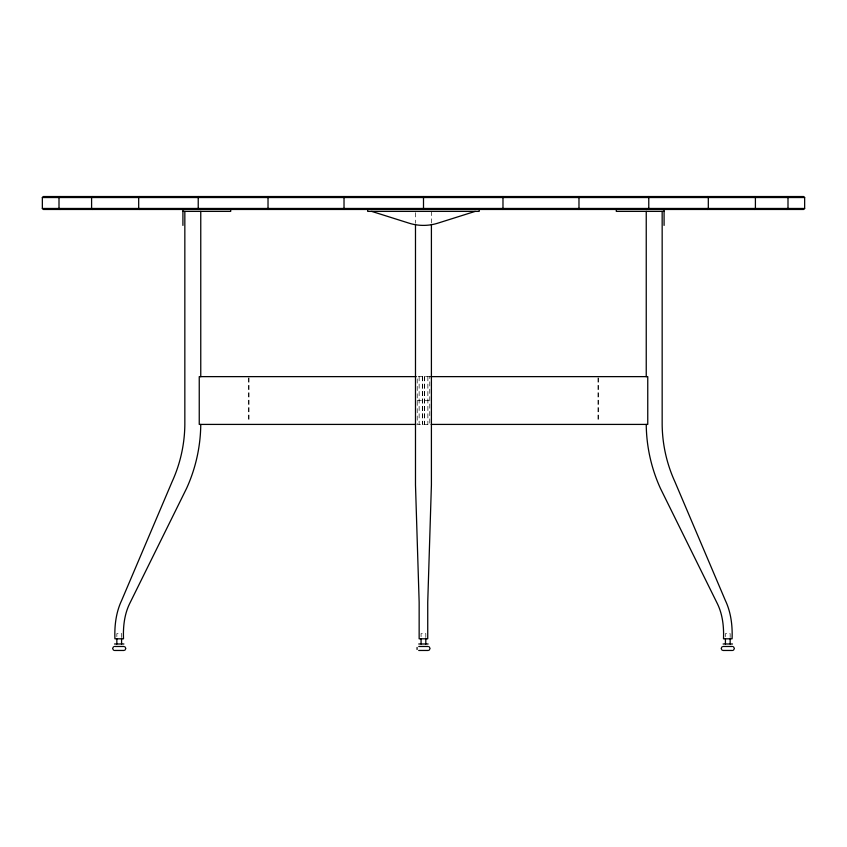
<?xml version="1.0" encoding="UTF-8"?>
<svg xmlns="http://www.w3.org/2000/svg" width="847" height="847" viewBox="0 0 847 847"><rect width="100%" height="100%" fill="white"/><g stroke="black" fill="none" stroke-linecap="round" stroke-linejoin="round"><path stroke-width="0.64" stroke-dasharray="4.24 3.18" d="M417.126 400.515L429.884 400.515M730.156 637.505L730.156 633.62L725.424 633.62L725.424 637.505M598.458 377.921L598.458 421.827M597.982 377.921L597.982 421.827M431.409 211.379L431.409 223.29M427.862 376.629L427.862 424.411M425.808 637.505L425.808 633.62L421.075 633.62L421.075 637.505M424.591 376.629L424.591 424.411M424.315 376.629L424.315 424.411M422.568 376.629L422.568 424.411M422.409 376.629L422.409 424.411M419.138 376.629L419.138 424.411M415.485 212.703L415.485 223.29M249.018 377.921L249.018 421.827M248.542 377.921L248.542 421.827M121.576 637.505L121.576 633.62L116.844 633.62L116.844 637.505M429.778 376.629L417.222 376.629L417.222 424.411L429.778 424.411L429.778 376.629"/><path stroke-width="1.27" d="M200.76 424.411C200.57 446.443 195.721 468.306 186.584 488.359L129.443 604.049C124.287 614.858 123.037 626.971 123.503 638.807L114.917 638.807C114.409 625.711 115.997 612.37 121.661 600.417L172.142 481.625C180.326 463.69 184.667 444.124 184.837 424.411L184.837 211.379M344.02 196.536L344.02 209.463M502.98 209.463L502.98 196.536M417.073 647.479L417.073 649.469M268.023 196.536L268.023 209.463M578.977 209.463L578.977 196.536M198.812 196.536L198.23 197.531L198.23 208.468L198.812 209.463M648.188 209.463L648.77 208.468L648.77 197.531L648.188 196.536M139.427 196.536L138.686 197.531L138.686 208.468L139.427 209.463M707.573 209.463L708.314 208.468L708.314 197.531L707.573 196.536M92.45 196.536L91.592 197.531L91.592 208.468L92.45 209.463M754.55 209.463L755.408 208.468L755.408 197.531L754.55 196.536M59.946 196.536L59.004 197.531L59.004 208.468L59.946 209.463M787.054 209.463L787.996 208.468L787.996 197.531L787.054 196.536M113.53 646.748L112.587 648.474L113.53 650.2M124.89 650.2L125.832 648.474L124.89 646.748M429.122 650.2L430.075 648.474L429.122 646.748M722.11 646.748L721.168 648.474L722.11 650.2M733.47 650.2L734.413 648.474L733.47 646.748M42.35 197.531L43.335 196.536L803.665 196.536L804.65 197.531L804.65 208.468L803.665 209.463L43.335 209.463L42.35 208.468L42.35 197.531L804.65 197.531M475.209 211.379L437.825 223.174A47.781 47.781 0 0 1 409.059 223.174L371.685 211.379M42.35 208.468L804.65 208.468M182.92 211.379L230.702 211.379L230.702 209.463M664.08 211.379L616.298 211.379L616.298 209.463M416.226 376.629L199.246 376.629L199.246 424.411L415.803 424.411M430.774 376.629L647.754 376.629L647.754 424.411L431.197 424.411M114.514 643.995L123.906 643.995M418.746 643.995L428.137 643.995M723.094 643.995L732.486 643.995M114.514 646.483L123.906 646.483M418.746 646.483L428.137 646.483M723.094 646.483L732.486 646.483M114.472 650.464L123.948 650.464M418.714 650.464L428.18 650.464M723.052 650.464L732.528 650.464M646.24 424.411C646.43 446.443 651.279 468.306 660.416 488.359L717.557 604.049C722.713 614.858 723.963 626.971 723.497 638.807L732.083 638.807C732.591 625.711 731.003 612.37 725.339 600.417L674.858 481.625C666.674 463.69 662.333 444.124 662.163 424.411L662.163 211.379M730.156 638.807L730.156 643.995M725.424 638.807L725.424 643.995M664.08 209.463L664.08 225.397M646.24 211.379L646.24 376.777M479.19 209.463L479.19 211.379L367.693 211.379L367.693 209.463M431.409 224.614L431.409 484.992L427.735 602.238L427.735 638.807L419.149 638.807L419.149 602.238L415.485 484.992L415.485 224.614M425.808 638.807L425.808 643.995M423.5 196.536L423.5 209.463M421.075 638.807L421.075 643.995M200.76 211.379L200.76 376.777M182.92 209.463L182.92 225.397M121.576 638.807L121.576 643.995M116.844 638.807L116.844 643.995"/></g></svg>
